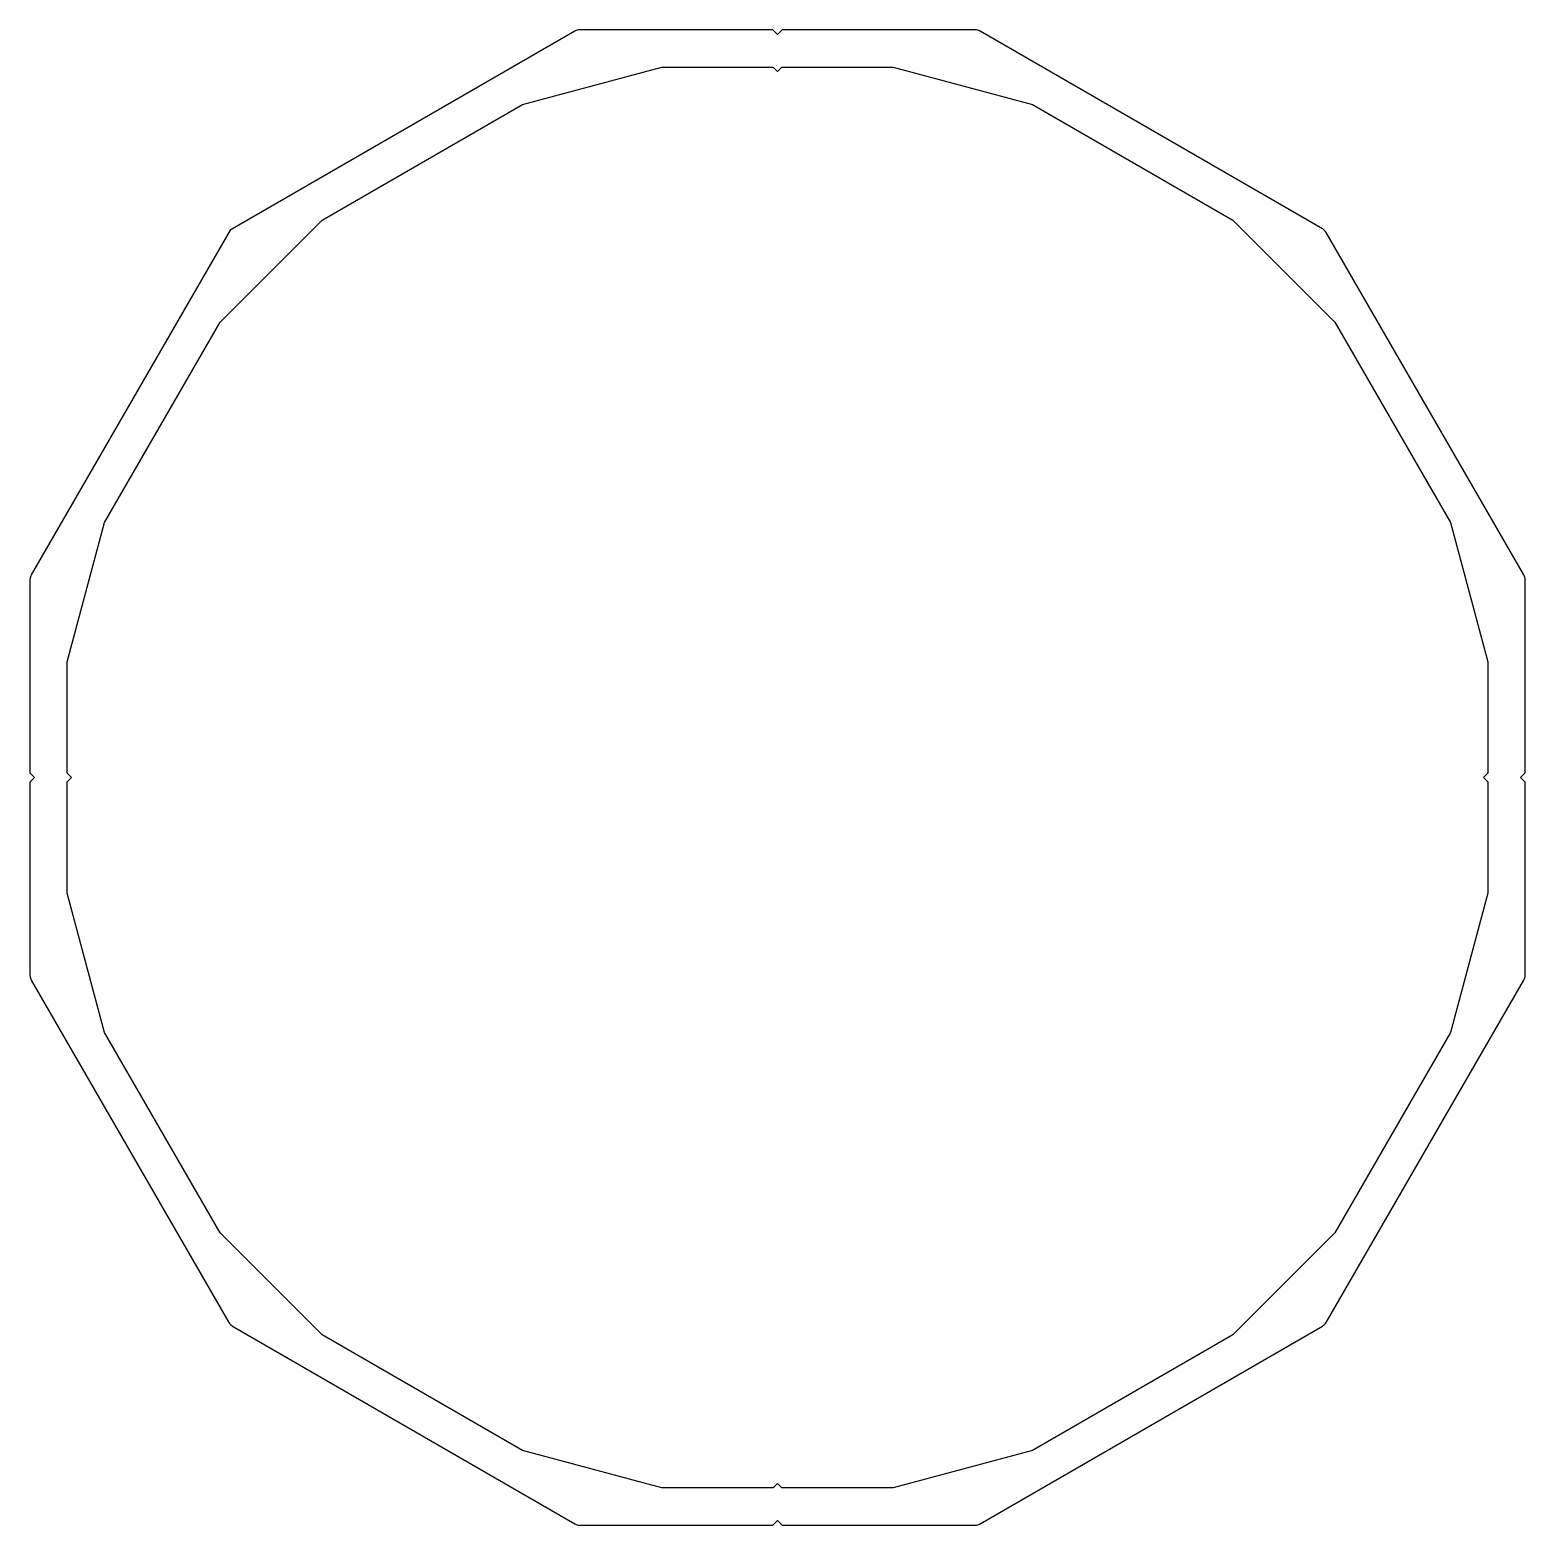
# Model space of a CAD drawing. Extents: x -61 to 62, y 9 to 131.
import ezdxf

# ---------------------------------------------------------------- set-up
doc = ezdxf.new("R2010")
doc.units = 0
doc.layers.get('0').update_dxf_attribs({"linetype": 'CONTINUOUS'})

msp = doc.modelspace()

# ---------------------------------------------------------------- linework, layer by layer
for p, q in [((-16.1, 131.35), (-44.4, 115.01)), ((0.14, 131.46), (-15.71, 131.46)), ((0.52, 131.08), (0.14, 131.46)), ((0.9, 131.46), (0.52, 131.08)), ((16.75, 131.46), (0.9, 131.46)), ((45.26, 115.12), (17.15, 131.35)), ((-20.42, 125.33), (-8.96, 128.4)), ((-8.96, 128.4), (0.17, 128.4)), ((0.17, 128.4), (0.52, 128.05)), ((0.52, 128.05), (0.87, 128.4)), ((0.87, 128.4), (10.01, 128.4)), ((10.01, 128.4), (21.46, 125.33)), ((-36.84, 115.84), (-20.42, 125.33)), ((21.46, 125.33), (37.89, 115.84)), ((-45.23, 107.46), (-36.84, 115.84)), ((37.89, 115.84), (46.28, 107.46)), ((-44.4, 115.01), (-60.74, 86.72)), ((61.78, 86.72), (45.55, 114.83)), ((-54.71, 91.03), (-45.23, 107.46)), ((46.28, 107.46), (55.76, 91.03)), ((-57.78, 79.58), (-54.71, 91.03)), ((55.76, 91.03), (58.83, 79.58)), ((-60.84, 86.32), (-60.84, 70.47)), ((61.89, 70.47), (61.89, 86.32)), ((-57.78, 70.44), (-57.78, 79.58)), ((58.83, 79.58), (58.83, 70.44)), ((-60.84, 70.47), (-60.46, 70.09)), ((-60.46, 70.09), (-60.84, 69.71)), ((-57.43, 70.09), (-57.78, 70.44)), ((-57.78, 69.74), (-57.43, 70.09)), ((58.83, 70.44), (58.48, 70.09)), ((58.48, 70.09), (58.83, 69.74)), ((61.51, 70.09), (61.89, 70.47)), ((61.89, 69.71), (61.51, 70.09)), ((-60.84, 69.71), (-60.84, 53.86)), ((-57.78, 60.61), (-57.78, 69.74)), ((58.83, 69.74), (58.83, 60.61)), ((61.89, 53.86), (61.89, 69.71)), ((-54.71, 49.15), (-57.78, 60.61)), ((58.83, 60.61), (55.76, 49.15)), ((-60.74, 53.46), (-44.51, 25.35)), ((45.55, 25.35), (61.78, 53.46)), ((-45.23, 32.72), (-54.71, 49.15)), ((55.76, 49.15), (46.28, 32.72)), ((-36.84, 24.34), (-45.23, 32.72)), ((46.28, 32.72), (37.89, 24.34)), ((-44.22, 25.06), (-16.1, 8.83)), ((17.15, 8.83), (45.26, 25.06)), ((-20.42, 14.85), (-36.84, 24.34)), ((37.89, 24.34), (21.46, 14.85)), ((-8.96, 11.78), (-20.42, 14.85)), ((21.46, 14.85), (10.01, 11.78)), ((0.17, 11.78), (-8.96, 11.78)), ((0.52, 12.13), (0.17, 11.78)), ((0.87, 11.78), (0.52, 12.13)), ((10.01, 11.78), (0.87, 11.78)), ((-15.71, 8.72), (0.14, 8.72)), ((0.14, 8.72), (0.52, 9.1)), ((0.52, 9.1), (0.9, 8.72)), ((0.9, 8.72), (16.75, 8.72))]:
    msp.add_line(p, q)
for centre, start, end in [((-15.71, 130.67), 90, 120), ((16.75, 130.67), 60, 90), ((44.87, 114.44), 30, 60), ((-60.05, 86.32), 150, 180), ((61.1, 86.32), 360, 30), ((-60.05, 53.86), 180, 210), ((61.1, 53.86), 330, 0), ((-43.82, 25.75), 210, 240), ((44.87, 25.75), 300, 330), ((-15.71, 9.51), 240, 270), ((16.75, 9.51), 270, 300)]:
    msp.add_arc(centre, 0.79, start, end)

doc.saveas('drawing.dxf')
